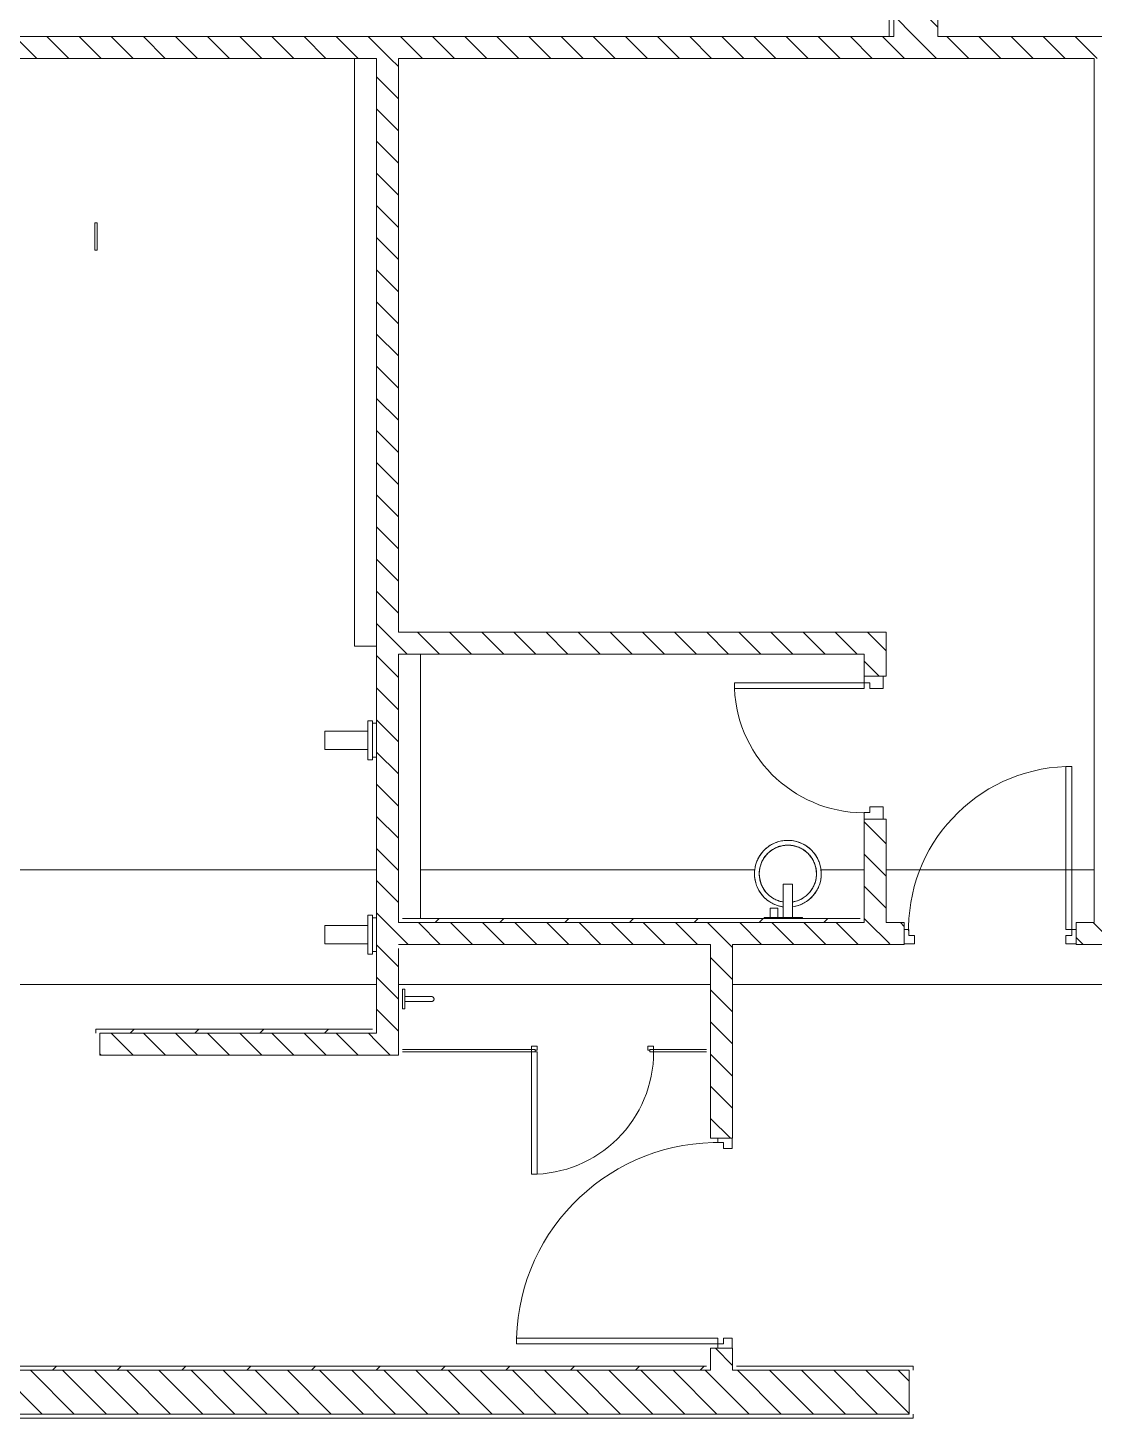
# Model space of a CAD drawing. Header units: millimetres. Extents: x -106145 to 154907, y -84585 to 152038.
# Drawn here: x 92201 to 97789, y 48974 to 56255 of the extents above; entities that cross this region are included whole.
import ezdxf

# ---------------------------------------------------------------- set-up
doc = ezdxf.new("R2010")
doc.units = ezdxf.units.MM
for name, color, linetype, lineweight in [('A-DOOR', 31, 'Continuous', 5), ('A-DOOR-FRAM', 31, 'Continuous', 9), ('A-WALL', 113, 'Continuous', 5), ('A-WALL-PATT', 111, 'Continuous', 5), ('P-SANR-FIXT', 6, 'Continuous', 5), ('S-COLS', 52, 'Continuous', 5)]:
    doc.layers.add(name, color=color, linetype=linetype, lineweight=lineweight)
pattern_1 = [(315, (0, 0), (84.19025, 84.19025), [])]
pattern_2 = [(45, (0, 0), (-169.70563, 169.70563), [])]

# ---------------------------------------------------------------- blocks, each defined once
blk = doc.blocks.new('DC_SglFl-W-Int - 0_75 WALL OPENING 2_TYPE E-11766334-Site Plan')
at = {"layer": 'A-DOOR', "color": 121, "lineweight": 9}
for p, q in [((310, 57.5), (310, 737.5)), ((310, 737.5), (340, 737.5)), ((340, 737.5), (340, 57.5)), ((340, 57.5), (310, 57.5))]:
    blk.add_line(p, q, dxfattribs=at)
at = {"layer": 'A-DOOR', "color": 41}
blk.add_arc((340, 57.5), 680.7, 92.52612, 182.52612, dxfattribs=at)
at = {"layer": 'A-DOOR-FRAM', "color": 121}
for p, q in [((-375, -42.5), (-375, 57.5)), ((-375, 57.5), (-340, 57.5)), ((-340, 27.5), (-340, 57.5)), ((-340, 27.5), (-310, 27.5)), ((-310, 27.5), (-310, -42.5)), ((310, 27.5), (340, 27.5)), ((310, -42.5), (310, 27.5)), ((340, 57.5), (375, 57.5)), ((340, 27.5), (340, 57.5)), ((375, 57.5), (375, -42.5)), ((-310, -42.5), (-375, -42.5)), ((375, -42.5), (310, -42.5))]:
    blk.add_line(p, q, dxfattribs=at)
blk = doc.blocks.new('Structural Columns 4 - Structural Columns 4-3006467-Site Plan')
at = {"layer": 'S-COLS', "color": 41}
for p, q in [((94028.7, 51845.1), (90574.7, 51845.1)), ((96011.4, 51845.1), (94258.7, 51845.1)), ((96583.7, 51845.1), (96356.1, 51845.1)), ((97788.7, 51845.1), (96698.7, 51845.1)), ((91180.7, 51245.1), (94028.7, 51245.1)), ((94143.7, 51245.1), (95778.7, 51245.1)), ((95893.7, 51245.1), (99003.7, 51245.1))]:
    blk.add_line(p, q, dxfattribs=at)
blk = doc.blocks.new('DC_SglFl-W-Int - 1_1 WALL OPENING type E-11702071-Site Plan')
at = {"layer": 'A-DOOR', "color": 121, "lineweight": 9}
for p, q in [((497, -20), (497, -1074)), ((527, -20), (497, -20)), ((527, -1074), (527, -20)), ((497, -1074), (527, -1074))]:
    blk.add_line(p, q, dxfattribs=at)
at = {"layer": 'A-DOOR', "color": 41}
blk.add_arc((527, -20), 1054.4, 178.36963, 268.36963, dxfattribs=at)
at = {"layer": 'A-DOOR-FRAM', "color": 121}
for p, q in [((-550, 55), (-550, -20)), ((-497, 55), (-550, 55)), ((-527, 10), (-497, 10)), ((-527, 10), (-527, -20)), ((-497, 10), (-497, 55)), ((497, 55), (497, 10)), ((550, 55), (497, 55)), ((497, 10), (527, 10)), ((527, 10), (527, -20)), ((550, -20), (550, 55)), ((-550, -20), (-527, -20)), ((527, -20), (550, -20))]:
    blk.add_line(p, q, dxfattribs=at)
blk = doc.blocks.new('Wb_circle_floor - 350-4332420-Site Plan')
at = {"layer": 'P-SANR-FIXT', "color": 41, "flags": 128}
for points in [[(-26, 173.1), (-32.9, 171.9), (-39.8, 170.4), (-46.5, 168.7), (-53.3, 166.7), (-59.9, 164.4), (-66.4, 161.9), (-72.8, 159.1), (-79.1, 156.1), (-85.3, 152.8), (-91.4, 149.3), (-97.2, 145.5), (-103, 141.5), (-108.6, 137.3), (-114, 132.8), (-119.2, 128.1), (-124.2, 123.3), (-129, 118.2), (-133.7, 113), (-138.1, 107.5), (-142.3, 101.9), (-146.2, 96.1), (-150, 90.2), (-153.4, 84.1), (-156.7, 77.9), (-159.7, 71.6), (-162.4, 65.2), (-164.9, 58.6), (-167.1, 52), (-169, 45.3), (-170.7, 38.5), (-172.1, 31.6), (-173.2, 24.7), (-174.1, 17.7), (-174.7, 10.8), (-175, 3.8), (-175, 0)], [(-150, 0), (-149.9, 6), (-149.5, 12), (-148.9, 18), (-148.1, 23.9), (-147, 29.8), (-145.7, 35.7), (-144.2, 41.5), (-142.4, 47.2), (-140.4, 52.8), (-138.2, 58.4), (-135.7, 63.9), (-133, 69.3), (-130.2, 74.5), (-127.1, 79.7), (-123.8, 84.7), (-120.3, 89.6), (-116.6, 94.3), (-112.8, 98.9), (-108.7, 103.3), (-104.5, 107.6), (-100.1, 111.7), (-95.6, 115.6), (-90.9, 119.3), (-86, 122.9), (-81, 126.2), (-75.9, 129.4), (-70.7, 132.3), (-65.4, 135), (-59.9, 137.5), (-54.4, 139.8), (-48.7, 141.9), (-43, 143.7), (-37.2, 145.3), (-31.4, 146.7), (-25.5, 147.8)], [(175, 0), (174.9, 7), (174.4, 14), (173.7, 20.9), (172.8, 27.9), (171.5, 34.8), (170, 41.6), (168.2, 48.4), (166.1, 55), (163.8, 61.6), (161.2, 68.1), (158.3, 74.5), (155.2, 80.8), (151.9, 87), (148.3, 93), (144.4, 98.8), (140.4, 104.5), (136.1, 110), (131.6, 115.4), (126.8, 120.6), (121.9, 125.5), (116.8, 130.3), (111.5, 134.9), (106, 139.2), (100.4, 143.4), (94.6, 147.3), (88.6, 150.9), (82.5, 154.3), (76.2, 157.5), (69.9, 160.4), (63.4, 163.1), (56.8, 165.5), (50.2, 167.7), (43.4, 169.5), (36.6, 171.1), (29.7, 172.5), (25, 173.2)], [(28.2, 147.3), (34.1, 146.1), (39.9, 144.6), (45.6, 142.9), (51.3, 140.9), (56.9, 138.8), (62.4, 136.4), (67.8, 133.8), (73.1, 131), (78.3, 127.9), (83.4, 124.7), (88.3, 121.3), (93.1, 117.6), (97.7, 113.8), (102.2, 109.8), (106.5, 105.7), (110.6, 101.3), (114.6, 96.8), (118.4, 92.2), (121.9, 87.3), (125.3, 82.4), (128.5, 77.3), (131.5, 72.1), (134.3, 66.8), (136.9, 61.4), (139.2, 55.9), (141.3, 50.2), (143.2, 44.6), (144.9, 38.8), (146.3, 33), (147.5, 27.1), (148.5, 21.2), (149.2, 15.2), (149.7, 9.2), (150, 3.2), (150, 0)], [(-175, 0), (-174.9, -7), (-174.4, -14), (-173.7, -20.9), (-172.8, -27.9), (-171.5, -34.8), (-170, -41.6), (-168.2, -48.4), (-166.1, -55), (-163.8, -61.6), (-161.2, -68.1), (-158.3, -74.5), (-155.2, -80.8), (-151.9, -87), (-148.3, -93), (-144.4, -98.8), (-140.4, -104.5), (-136.1, -110), (-131.6, -115.4), (-126.8, -120.6), (-121.9, -125.5), (-116.8, -130.3), (-111.5, -134.9), (-106, -139.2), (-100.4, -143.4), (-94.6, -147.3), (-88.6, -150.9), (-82.5, -154.3), (-76.2, -157.5), (-69.9, -160.4), (-63.4, -163.1), (-56.8, -165.5), (-50.2, -167.7), (-43.4, -169.5), (-36.6, -171.1), (-29.7, -172.5), (-22.8, -173.5), (-15.9, -174.3), (-8.9, -174.8), (-1.9, -175), (5.1, -174.9), (12.1, -174.6), (19.1, -174), (26, -173.1), (32.9, -171.9), (39.8, -170.4), (46.5, -168.7), (53.3, -166.7), (59.9, -164.4), (66.4, -161.9), (72.8, -159.1), (79.1, -156.1), (85.3, -152.8), (91.4, -149.3), (97.2, -145.5), (103, -141.5), (108.6, -137.3), (114, -132.8), (119.2, -128.1), (124.2, -123.3), (129, -118.2), (133.7, -113), (138.1, -107.5), (142.3, -101.9), (146.2, -96.1), (150, -90.2), (153.4, -84.1), (156.7, -77.9), (159.7, -71.6), (162.4, -65.2), (164.9, -58.6), (167.1, -52), (169, -45.3), (170.7, -38.5), (172.1, -31.6), (173.2, -24.7), (174.1, -17.7), (174.7, -10.8), (175, -3.8), (175, 0)], [(150, 0), (149.9, -6), (149.5, -12), (148.9, -18), (148.1, -23.9), (147, -29.8), (145.7, -35.7), (144.2, -41.5), (142.4, -47.2), (140.4, -52.8), (138.2, -58.4), (135.7, -63.9), (133, -69.3), (130.2, -74.5), (127.1, -79.7), (123.8, -84.7), (120.3, -89.6), (116.6, -94.3), (112.8, -98.9), (108.7, -103.3), (104.5, -107.6), (100.1, -111.7), (95.6, -115.6), (90.9, -119.3), (86, -122.9), (81, -126.2), (75.9, -129.4), (70.7, -132.3), (65.4, -135), (59.9, -137.5), (54.4, -139.8), (48.7, -141.9), (43, -143.7), (37.2, -145.3), (31.4, -146.7), (25.5, -147.8), (19.6, -148.7), (13.6, -149.4), (7.6, -149.8), (1.6, -150), (-4.4, -149.9), (-10.4, -149.6), (-16.3, -149.1), (-22.3, -148.3), (-28.2, -147.3), (-34.1, -146.1), (-39.9, -144.6), (-45.6, -142.9), (-51.3, -140.9), (-56.9, -138.8), (-62.4, -136.4), (-67.8, -133.8), (-73.1, -131), (-78.3, -127.9), (-83.4, -124.7), (-88.3, -121.3), (-93.1, -117.6), (-97.7, -113.8), (-102.2, -109.8), (-106.5, -105.7), (-110.6, -101.3), (-114.6, -96.8), (-118.4, -92.2), (-121.9, -87.3), (-125.3, -82.4), (-128.5, -77.3), (-131.5, -72.1), (-134.3, -66.8), (-136.9, -61.4), (-139.2, -55.9), (-141.3, -50.2), (-143.2, -44.6), (-144.9, -38.8), (-146.3, -33), (-147.5, -27.1), (-148.5, -21.2), (-149.2, -15.2), (-149.7, -9.2), (-150, -3.2), (-150, 0)]]:
    blk.add_lwpolyline(points, dxfattribs=at)
at = {"layer": 'P-SANR-FIXT', "color": 41}
for radius, start, end in [(175, 98.27936, 180), (150, 99.64093, 180), (150, 99.64093, 180), (150, 360, 80.35907), (150, 0, 80.35907), (175, 0, 81.72064), (175, 180, 330), (150, 180, 360), (150, 180, 0), (175, 330.75842, 0)]:
    blk.add_arc((0, 0), radius, start, end, dxfattribs=at)
blk = doc.blocks.new('WB mixer - WB mixer_1000-4302811-Site Plan')
at = {"layer": 'P-SANR-FIXT', "color": 41}
for p, q in [((96158.7, 51595.5), (96158.7, 51770.1)), ((96208.7, 51770.1), (96158.7, 51770.1)), ((96208.7, 51595.5), (96208.7, 51770.1)), ((96090.3, 51645.5), (96090.3, 51595.5)), ((96091, 51645.5), (96090.3, 51645.5)), ((96090.3, 51645.5), (96130.3, 51645.5)), ((96130.3, 51645.5), (96129.7, 51645.5)), ((96130.3, 51595.5), (96130.3, 51645.5)), ((96060.3, 51595.5), (96260.3, 51595.5)), ((96060.3, 51595.5), (96060.3, 51591.1)), ((96260.3, 51591.1), (96260.3, 51595.5))]:
    blk.add_line(p, q, dxfattribs=at)
blk = doc.blocks.new('DC_SglFl-W-Int - 0_9 WALL OPENING_TYPE A-6771295-Site Plan')
at = {"layer": 'A-DOOR', "color": 121, "lineweight": 9}
for p, q in [((397, 20), (397, 874)), ((397, 874), (427, 874)), ((427, 874), (427, 20)), ((427, 20), (397, 20))]:
    blk.add_line(p, q, dxfattribs=at)
at = {"layer": 'A-DOOR', "color": 41}
blk.add_arc((427, 20), 854.5, 92.0119, 182.0119, dxfattribs=at)
at = {"layer": 'A-DOOR-FRAM', "color": 121}
for p, q in [((-450, -55), (-450, 20)), ((-450, 20), (-427, 20)), ((-427, -10), (-427, 20)), ((427, 20), (450, 20)), ((427, -10), (427, 20)), ((450, 20), (450, -55)), ((-397, -55), (-450, -55)), ((-427, -10), (-397, -10)), ((-397, -10), (-397, -55)), ((397, -10), (427, -10)), ((397, -55), (397, -10)), ((450, -55), (397, -55))]:
    blk.add_line(p, q, dxfattribs=at)
blk = doc.blocks.new('DC_SglFl-W-Int - 0_6 toilet door-5833031-Site Plan')
at = {"layer": 'A-DOOR', "color": 121, "lineweight": 9}
for p, q in [((290, 6), (290, 646)), ((290, 646), (320, 646)), ((320, 646), (320, 6)), ((320, 6), (290, 6))]:
    blk.add_line(p, q, dxfattribs=at)
at = {"layer": 'A-DOOR', "color": 41}
blk.add_arc((320, 6), 640.7, 92.68378, 182.68378, dxfattribs=at)
at = {"layer": 'A-DOOR-FRAM', "color": 121}
for p, q in [((-320, -24), (-320, 6)), ((-300, 6), (-320, 6)), ((-300, -4), (-300, 6)), ((320, 6), (300, 6)), ((300, 6), (300, -4)), ((320, -24), (320, 6)), ((-320, -24), (-290, -24)), ((-290, -4), (-300, -4)), ((-290, -24), (-290, -4)), ((290, -4), (290, -24)), ((300, -4), (290, -4)), ((290, -24), (320, -24))]:
    blk.add_line(p, q, dxfattribs=at)
blk = doc.blocks.new('Toi single tap face - 6__30_-4302809-Site Plan')
at = {"layer": 'P-SANR-FIXT', "color": 41}
for p, q in [((94177.4, 51219.9), (94164.7, 51219.9)), ((94164.7, 51118.3), (94164.7, 51219.9)), ((94164.7, 51219.9), (94164.7, 51218.1)), ((94177.4, 51218.1), (94177.4, 51219.9)), ((94177.4, 51219.9), (94177.4, 51118.3)), ((94164.7, 51120), (94164.7, 51118.3)), ((94164.7, 51118.3), (94177.4, 51118.3)), ((94177, 51156.4), (94317.1, 51156.4)), ((94317.1, 51181.8), (94177.4, 51181.8)), ((94177.4, 51118.3), (94177.4, 51120))]:
    blk.add_line(p, q, dxfattribs=at)
for points, knots in [([(94329.8, 51169.1), (94329.8, 51170.2), (94329.6, 51171.8), (94328.9, 51173.9), (94328.2, 51175.4), (94327.4, 51176.6), (94326.7, 51177.4), (94325.9, 51178.2), (94324.9, 51179.2), (94323.7, 51179.9), (94322.8, 51180.5), (94322, 51180.8), (94321.2, 51181.1), (94320.4, 51181.3), (94319.6, 51181.5), (94318.8, 51181.7), (94318, 51181.7), (94317.4, 51181.8), (94317.1, 51181.8)], [0, 0, 0, 0, 0.0833333, 0.125, 0.1666667, 0.2083333, 0.2291667, 0.25, 0.2916667, 0.3333333, 0.3541667, 0.375, 0.3958333, 0.4166667, 0.4375, 0.4583333, 0.4791667, 0.5, 0.5, 0.5, 0.5]), ([(94317.1, 51156.4), (94317.4, 51156.4), (94318, 51156.4), (94318.8, 51156.5), (94319.6, 51156.6), (94320.4, 51156.8), (94321.2, 51157), (94322, 51157.3), (94322.8, 51157.7), (94323.5, 51158), (94324.2, 51158.5), (94325.1, 51159.1), (94325.9, 51159.9), (94326.7, 51160.7), (94327.4, 51161.5), (94328.2, 51162.7), (94328.9, 51164.2), (94329.6, 51166.3), (94329.8, 51167.9), (94329.8, 51169.1)], [0.5, 0.5, 0.5, 0.5, 0.5208333, 0.5416667, 0.5625, 0.5833333, 0.6041667, 0.625, 0.6458333, 0.6666667, 0.6875, 0.7083333, 0.75, 0.7708333, 0.7916667, 0.8333333, 0.875, 0.9166667, 1, 1, 1, 1])]:
    blk.add_open_spline(points, degree=3, knots=knots, dxfattribs=at)
blk = doc.blocks.new('spout face - Div__30_-V29-Site Plan')
at = {"layer": 'P-SANR-FIXT', "color": 41}
for p, q in [((93757.7, 52571.7), (93757.7, 52476.5)), ((93982.3, 52571.7), (93757.7, 52571.7)), ((93982.3, 52422.5), (93982.3, 52625.7)), ((94007.7, 52625.7), (93982.3, 52625.7)), ((94007.7, 52625.7), (94007.7, 52422.5)), ((94028.7, 52613), (94007.7, 52613)), ((93982.3, 52476.5), (93757.7, 52476.5)), ((94007.7, 52435.2), (94028.7, 52435.2)), ((93982.3, 52422.5), (94007.7, 52422.5))]:
    blk.add_line(p, q, dxfattribs=at)
blk = doc.blocks.new('MM-HOSPITAL BLOCK-C_2022_05_03_CENTRAL_rvt-1-Site Plan')
at = {"layer": 'A-WALL-PATT'}
h = blk.add_hatch(dxfattribs=at)
h.set_pattern_fill('FP_10', color=90, style=0, pattern_type=2)
h.set_pattern_definition(pattern_1)
h.paths.add_polyline_path([(96738.7, 56210.1), (96968.7, 56210.1), (96968.7, 63370.1), (96738.7, 63370.1), (96738.7, 59842.9)], flags=0)
h = blk.add_hatch(dxfattribs=at)
h.set_pattern_fill('FP_10', color=90, style=0, pattern_type=2)
h.set_pattern_definition(pattern_1)
h.paths.add_polyline_path([(101033.7, 56095.1), (102798.7, 56095.1), (102798.7, 56210.1), (90449.2, 56210.1), (90449.2, 56095.1), (100918.7, 56095.1)], flags=0)
h = blk.add_hatch(dxfattribs=at)
h.set_pattern_fill('FP_10', color=90, style=0, pattern_type=2)
h.set_pattern_definition(pattern_1)
h.paths.add_polyline_path([(94143.7, 52975.1), (94143.7, 56095.1), (94028.7, 56095.1), (94028.7, 52975.1)], flags=0)
h = blk.add_hatch(dxfattribs=at)
h.set_pattern_fill('FP_10', color=90, style=0, pattern_type=2)
h.set_pattern_definition(pattern_1)
h.paths.add_polyline_path([(94143.7, 52975.1), (96583.7, 52975.1), (96583.7, 53090.1), (94143.7, 53090.1)], flags=0)
h = blk.add_hatch(dxfattribs=at)
h.set_pattern_fill('FP_10', color=90, style=0, pattern_type=2)
h.set_pattern_definition(pattern_1)
h.paths.add_polyline_path([(96698.7, 51570.1), (96698.7, 52110.1), (96583.7, 52110.1), (96583.7, 51570.1)], flags=0)
h.paths.add_polyline_path([(96698.7, 52860.1), (96698.7, 53090.1), (96583.7, 53090.1), (96583.7, 52860.1)], flags=0)
h = blk.add_hatch(dxfattribs=at)
h.set_pattern_fill('FP_10', color=90, style=0, pattern_type=2)
h.set_pattern_definition(pattern_1)
h.paths.add_polyline_path([(94143.7, 50875.1), (94143.7, 52975.1), (94028.7, 52975.1), (94028.7, 50875.1)], flags=0)
h = blk.add_hatch(dxfattribs=at)
h.set_pattern_fill('FP_15', color=90, style=0, pattern_type=2)
h.set_pattern_definition(pattern_2)
h.paths.add_polyline_path([(95900, 51570.1), (96583.7, 51570.1), (96583.7, 51591.1), (94143.7, 51591.1), (94143.7, 51570.1), (95374.9, 51570.1)], flags=0)
h = blk.add_hatch(dxfattribs=at)
h.set_pattern_fill('FP_10', color=90, style=0, pattern_type=2)
h.set_pattern_definition(pattern_1)
h.paths.add_polyline_path([(94324.7, 51455.1), (95778.7, 51455.1), (95778.7, 51570.1), (94143.7, 51570.1), (94143.7, 51455.1)], flags=0)
h = blk.add_hatch(dxfattribs=at)
h.set_pattern_fill('FP_10', color=90, style=0, pattern_type=2)
h.set_pattern_definition(pattern_1)
h.paths.add_polyline_path([(95778.7, 49225.1), (95893.7, 49225.1), (95893.7, 49340.1), (95778.7, 49340.1)], flags=0)
h.paths.add_polyline_path([(95778.7, 50440.1), (95893.7, 50440.1), (95893.7, 51570.1), (95778.7, 51570.1), (95778.7, 50623.1)], flags=0)
h = blk.add_hatch(dxfattribs=at)
h.set_pattern_fill('FP_10', color=90, style=0, pattern_type=2)
h.set_pattern_definition(pattern_1)
h.paths.add_polyline_path([(96425.1, 51455.1), (96708.7, 51455.1), (96708.7, 51570.1), (95893.7, 51570.1), (95893.7, 51455.1)], flags=0)
h = blk.add_hatch(dxfattribs=at)
h.set_pattern_fill('FP_10', color=90, style=0, pattern_type=2)
h.set_pattern_definition(pattern_1)
h.paths.add_polyline_path([(97693.7, 51455.1), (97903.7, 51455.1), (97903.7, 51570.1), (97693.7, 51570.1)], flags=0)
h.paths.add_polyline_path([(96793.7, 51455.1), (96793.7, 51570.1), (96708.7, 51570.1), (96708.7, 51455.1)], flags=0)
h = blk.add_hatch(dxfattribs=at)
h.set_pattern_fill('FP_15', color=90, style=0, pattern_type=2)
h.set_pattern_definition(pattern_2)
h.paths.add_polyline_path([(94007.7, 50990.1), (94007.7, 51011.1), (92557.7, 51011.1), (92557.7, 50990.1), (93274.5, 50990.1)], flags=0)
h = blk.add_hatch(dxfattribs=at)
h.set_pattern_fill('FP_10', color=90, style=0, pattern_type=2)
h.set_pattern_definition(pattern_1)
h.paths.add_polyline_path([(94028.7, 50875.1), (94028.7, 50990.1), (92578.7, 50990.1), (92578.7, 50875.1), (93274.5, 50875.1)], flags=0)
h = blk.add_hatch(dxfattribs=at)
h.set_pattern_fill('FP_10', color=90, style=0, pattern_type=2)
h.set_pattern_definition(pattern_1)
h.paths.add_polyline_path([(93274.5, 48995.1), (96818.7, 48995.1), (96818.7, 49225.1), (89618.7, 49225.1), (89618.7, 48995.1), (91174.1, 48995.1)], flags=0)
h = blk.add_hatch(dxfattribs=at)
h.set_pattern_fill('FP_15', color=90, style=0, pattern_type=2)
h.set_pattern_definition(pattern_2)
h.paths.add_polyline_path([(93274.5, 49225.1), (95757.7, 49225.1), (95757.7, 49246.1), (89639.7, 49246.1), (89639.7, 49225.1), (91174.1, 49225.1)], flags=0)
at = {"layer": 'A-WALL', "color": 61, "lineweight": 18}
for p, q in [((96738.7, 63370.1), (96738.7, 56210.1)), ((96968.7, 56210.1), (96968.7, 58010.1)), ((96713.7, 57342.6), (96713.7, 56210.1)), ((96738.7, 56210.1), (96738.7, 57342.6)), ((96713.7, 56210.1), (90449.2, 56210.1)), ((102798.7, 56210.1), (96968.7, 56210.1)), ((90449.2, 56095.1), (94028.7, 56095.1)), ((94028.7, 56095.1), (94028.7, 52975.1)), ((94143.7, 56095.1), (97788.7, 56095.1)), ((94143.7, 53090.1), (94143.7, 56095.1)), ((97788.7, 56095.1), (97788.7, 51570.1)), ((92553.3, 55234.6), (92553.3, 55089.8)), ((92565.3, 55234.6), (92553.3, 55234.6)), ((92565.3, 55089.8), (92565.3, 55234.6)), ((92565.3, 55089.8), (92553.3, 55089.8)), ((96583.7, 53090.1), (94143.7, 53090.1)), ((96583.7, 53090.1), (96698.7, 53090.1)), ((96698.7, 52860.1), (96698.7, 53090.1)), ((94028.7, 52975.1), (94028.7, 51011.1)), ((94143.7, 52975.1), (96583.7, 52975.1)), ((94143.7, 51570.1), (94143.7, 52975.1)), ((96583.7, 52975.1), (96583.7, 52860.1)), ((96583.7, 52860.1), (96698.7, 52860.1)), ((96583.7, 52110.1), (96583.7, 51570.1)), ((96583.7, 52110.1), (96698.7, 52110.1)), ((96698.7, 51570.1), (96698.7, 52110.1)), ((94143.7, 51591.1), (94143.7, 51570.1)), ((94143.7, 51570.1), (95778.7, 51570.1)), ((94143.7, 51570.1), (96583.7, 51570.1)), ((96562.7, 51591.1), (94164.7, 51591.1)), ((95778.7, 51570.1), (95893.7, 51570.1)), ((96583.7, 51570.1), (95893.7, 51570.1)), ((96583.7, 51591.1), (96583.7, 51570.1)), ((96708.7, 51570.1), (96698.7, 51570.1)), ((96793.7, 51570.1), (96708.7, 51570.1)), ((96793.7, 51455.1), (96793.7, 51570.1)), ((97788.7, 51570.1), (97693.7, 51570.1)), ((97693.7, 51455.1), (97693.7, 51570.1)), ((94143.7, 51455.1), (95778.7, 51455.1)), ((95778.7, 51455.1), (95778.7, 50440.1)), ((95893.7, 50440.1), (95893.7, 51455.1)), ((95893.7, 51455.1), (96708.7, 51455.1)), ((96708.7, 51455.1), (96793.7, 51455.1)), ((97903.7, 51455.1), (97693.7, 51455.1)), ((94007.7, 51011.1), (92557.7, 51011.1)), ((92557.7, 51011.1), (92557.7, 50990.1)), ((92578.7, 50875.1), (94028.7, 50875.1)), ((94028.7, 50875.1), (94143.7, 50875.1)), ((95778.7, 50440.1), (95893.7, 50440.1)), ((95778.7, 49340.1), (95778.7, 49225.1)), ((95778.7, 49340.1), (95893.7, 49340.1)), ((95893.7, 49225.1), (95893.7, 49340.1)), ((89639.7, 49246.1), (95757.7, 49246.1)), ((95757.7, 49225.1), (95778.7, 49225.1)), ((95893.7, 49225.1), (96818.7, 49225.1)), ((96818.7, 48995.1), (96818.7, 49225.1)), ((96818.7, 48995.1), (89618.7, 48995.1))]:
    blk.add_line(p, q, dxfattribs=at)
at = {"layer": 'A-WALL', "color": 41}
for p, q in [((96738.7, 56210.1), (96713.7, 56210.1)), ((93913.7, 53017), (93913.7, 56095.1)), ((93913.7, 53017), (94028.7, 53017)), ((94258.7, 52975.1), (94258.7, 51591.1)), ((94143.7, 50875.1), (94143.7, 51434.1)), ((94007.7, 50990.1), (92578.7, 50990.1)), ((92578.7, 50990.1), (92578.7, 50875.1)), ((92578.7, 50990.1), (94007.7, 50990.1)), ((94028.7, 50990.1), (94007.7, 50990.1)), ((94028.7, 51011.1), (94028.7, 50990.1)), ((94859.7, 50904.1), (94164.7, 50904.1)), ((94859.7, 50892.1), (94859.7, 50904.1)), ((95757.7, 50904.1), (95459.7, 50904.1)), ((95459.7, 50892.1), (95459.7, 50904.1)), ((94164.7, 50892.1), (94859.7, 50892.1)), ((95459.7, 50892.1), (95757.7, 50892.1)), ((89639.7, 49225.1), (95757.7, 49225.1)), ((89639.7, 49225.1), (95757.7, 49225.1)), ((95914.7, 49246.1), (96839.7, 49246.1)), ((96839.7, 49225.1), (96839.7, 49246.1)), ((96839.7, 48974.1), (89409.7, 48974.1)), ((96839.7, 48974.1), (96839.7, 48995.1))]:
    blk.add_line(p, q, dxfattribs=at)
at = {"color": 253, "lineweight": 5}
for name, p, rotation in [('DC_SglFl-W-Int - 0_75 WALL OPENING 2_TYPE E-11766334-Site Plan', (96641.2, 52485.1), 90), ('Wb_circle_floor - 350-4332420-Site Plan', (96183.7, 51825.1), 180), ('DC_SglFl-W-Int - 0_6 toilet door-5833031-Site Plan', (95159.7, 50898.1), 180), ('DC_SglFl-W-Int - 1_1 WALL OPENING type E-11702071-Site Plan', (95836.2, 49890.1), 270)]:
    blk.add_blockref(name, p, dxfattribs=dict(at, rotation=rotation))
for name, p in [('spout face - Div__30_-V29-Site Plan', (0, 0)), ('DC_SglFl-W-Int - 0_9 WALL OPENING_TYPE A-6771295-Site Plan', (97243.7, 51512.6)), ('Structural Columns 4 - Structural Columns 4-3006467-Site Plan', (0, 0)), ('WB mixer - WB mixer_1000-4302811-Site Plan', (0, 0)), ('spout face - Div__30_-V29-Site Plan', (0, -1018.1)), ('Toi single tap face - 6__30_-4302809-Site Plan', (0, 0))]:
    blk.add_blockref(name, p, dxfattribs=at)

msp = doc.modelspace()

# ---------------------------------------------------------------- block references
at = {"lineweight": 5}
msp.add_blockref('MM-HOSPITAL BLOCK-C_2022_05_03_CENTRAL_rvt-1-Site Plan', (0, 0), dxfattribs=at)

doc.saveas('drawing.dxf')
